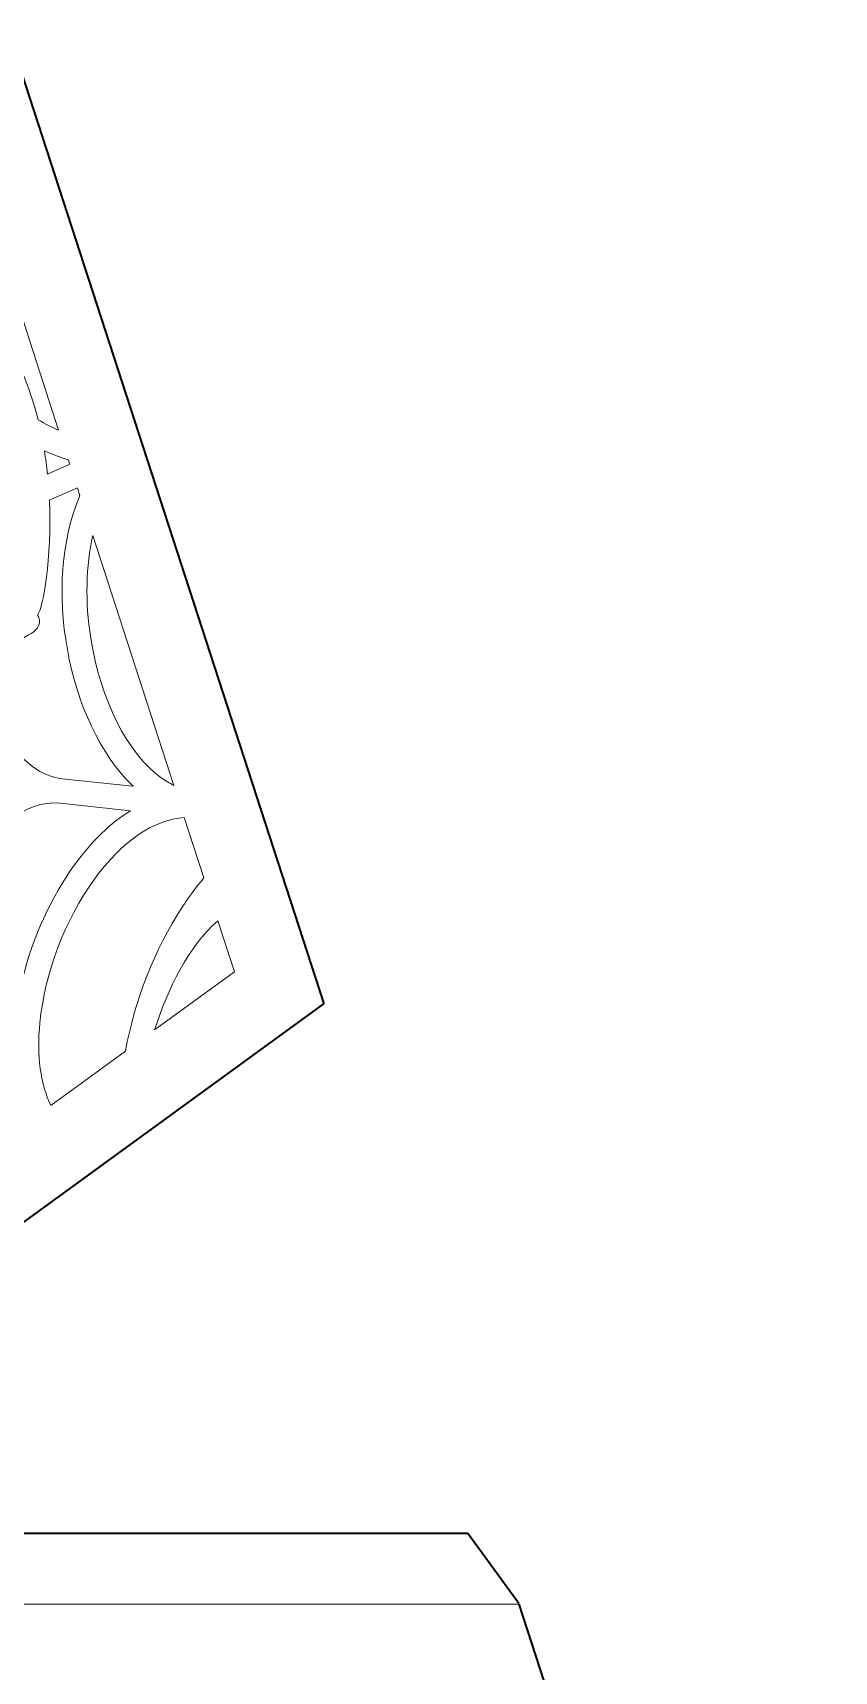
# Model space of a CAD drawing. Header units: millimetres. Extents: x -210 to 134, y -139 to 86.
# Drawn here: x 109.98 to 133.53, y 37.62 to 85.74 of the extents above; entities that cross this region are included whole.
import ezdxf

# ---------------------------------------------------------------- set-up
doc = ezdxf.new("R2010")
doc.units = ezdxf.units.MM
doc.header["$MEASUREMENT"] = 0
for name, color, linetype in [('Side 2 Detail', 7, 'Continuous'), ('Side 2 Outline', 7, 'Continuous'), ('Side 2 Scoring', 7, 'Continuous')]:
    doc.layers.add(name, color=color, linetype=linetype)

msp = doc.modelspace()

# ---------------------------------------------------------------- linework, layer by layer
at = {"layer": 'Side 2 Detail', "color": 250, "lineweight": 9}
for points in [[(110.7362, 74.0695), (110.7362, 74.0695), (108.7728, 80.1188), (108.7728, 80.1188)], [(112.9262, 63.6124), (110.9694, 65.4768), (110.2473, 69.6071), (111.3635, 72.138)], [(114.1227, 63.6384), (114.1227, 63.6384), (111.7418, 70.9727), (111.7418, 70.9727)], [(113.7475, 63.8627), (113.8702, 63.7738), (113.9956, 63.7022), (114.1227, 63.6384)], [(112.8494, 62.8946), (112.8494, 62.8946), (110.7817, 63.1125), (110.7817, 63.1125)], [(115.0053, 60.9194), (115.0053, 60.9194), (114.4293, 62.6948), (114.4293, 62.6948)], [(114.5847, 60.3785), (114.7208, 60.5697), (114.862, 60.748), (115.0053, 60.9194)], [(115.4156, 59.6561), (114.5737, 58.9583), (113.9236, 57.6204), (113.5557, 56.456)], [(110.5071, 54.2409), (110.5071, 54.2409), (112.7023, 55.836), (112.7023, 55.836)]]:
    msp.add_open_spline(points, degree=3, dxfattribs=at)
for points, knots in [([(106.7705, 78.2362), (106.9821, 77.752), (107.257, 77.271), (107.576, 76.8135), (107.576, 76.8135), (107.6297, 77.1212), (107.6725, 77.4085), (107.7, 77.6705), (107.7, 77.6705), (107.824, 78.8563), (107.8836, 79.5398), (107.885, 79.5329), (107.885, 79.5329), (107.9753, 78.7269), (107.9515, 77.542), (107.8671, 76.4217), (107.8671, 76.4217), (108.3735, 75.7709), (108.9661, 75.1819), (109.5979, 74.7229), (109.5979, 74.7229), (109.6258, 74.7027), (109.6531, 74.687), (109.6813, 74.6676), (109.6813, 74.6676), (109.3947, 76.2894), (108.8696, 77.0921), (108.8696, 77.0921), (108.8696, 77.0921), (109.4932, 76.3073), (109.8911, 75.3532), (110.1353, 74.3725), (110.1353, 74.3725), (110.3386, 74.2525), (110.5388, 74.1551), (110.7362, 74.0695)], [0, 0, 0, 0, 0.1, 0.1, 0.1, 0.1, 0.2, 0.2, 0.2, 0.2, 0.3, 0.3, 0.3, 0.3, 0.4, 0.4, 0.4, 0.4, 0.5, 0.5, 0.5, 0.5, 0.6, 0.6, 0.6, 0.6, 0.7, 0.7, 0.7, 0.7, 0.8, 0.8, 0.8, 0.8, 1, 1, 1, 1]), ([(111.0183, 73.2012), (110.7875, 73.2701), (110.5546, 73.3546), (110.3193, 73.4633), (110.3193, 73.4633), (110.3562, 73.2322), (110.3855, 73.0022), (110.4086, 72.7749)], [0, 0, 0, 0, 0.3333333, 0.3333333, 0.3333333, 0.3333333, 1, 1, 1, 1]), ([(110.4086, 72.7749), (110.4086, 72.7749), (111.0621, 73.0663), (111.0621, 73.0663), (111.0621, 73.0663), (111.0621, 73.0663), (111.0183, 73.2012), (111.0183, 73.2012)], [0, 0, 0, 0, 0.3333333, 0.3333333, 0.3333333, 0.3333333, 1, 1, 1, 1]), ([(111.3635, 72.138), (111.3635, 72.138), (111.2864, 72.3754), (111.2864, 72.3754), (111.2864, 72.3754), (111.2864, 72.3754), (110.5953, 72.0676), (110.5953, 72.0676), (110.5953, 72.0676), (110.5953, 72.0676), (110.4637, 72.009), (110.4637, 72.009)], [0, 0, 0, 0, 0.25, 0.25, 0.25, 0.25, 0.5, 0.5, 0.5, 0.5, 1, 1, 1, 1]), ([(110.4637, 72.009), (110.5381, 70.2847), (110.2777, 68.8652), (110.1288, 68.6604), (110.1288, 68.6604), (110.1233, 68.653), (110.1178, 68.6471), (110.1123, 68.64), (110.1123, 68.64), (110.1353, 68.6066), (110.1495, 68.5806), (110.155, 68.568), (110.155, 68.568), (110.2415, 68.3608), (110.0699, 68.1482), (109.8535, 68.0551), (109.8535, 68.0551), (109.5762, 67.9343), (109.2858, 67.5445), (108.7653, 67.0003), (108.7653, 67.0003), (108.6784, 66.9099), (108.5861, 66.8186), (108.4934, 66.7277), (108.4934, 66.7277), (108.788, 65.598), (109.3271, 64.6548), (109.9772, 64.1826), (109.9772, 64.1826), (110.2525, 63.983), (110.5443, 63.8651), (110.8444, 63.8314)], [0, 0, 0, 0, 0.1111111, 0.1111111, 0.1111111, 0.1111111, 0.2222222, 0.2222222, 0.2222222, 0.2222222, 0.3333333, 0.3333333, 0.3333333, 0.3333333, 0.4444444, 0.4444444, 0.4444444, 0.4444444, 0.5555556, 0.5555556, 0.5555556, 0.5555556, 0.6666667, 0.6666667, 0.6666667, 0.6666667, 0.7777778, 0.7777778, 0.7777778, 0.7777778, 1, 1, 1, 1]), ([(111.7418, 70.9727), (111.5396, 70.0877), (111.5089, 69.0381), (111.6798, 67.9596), (111.6798, 67.9596), (111.9654, 66.1515), (112.7578, 64.582), (113.7475, 63.8627)], [0, 0, 0, 0, 0.3333333, 0.3333333, 0.3333333, 0.3333333, 1, 1, 1, 1]), ([(110.8444, 63.8314), (110.8444, 63.8314), (112.9073, 63.6148), (112.9073, 63.6148), (112.9073, 63.6148), (112.9073, 63.6148), (112.9262, 63.6124), (112.9262, 63.6124)], [0, 0, 0, 0, 0.3333333, 0.3333333, 0.3333333, 0.3333333, 1, 1, 1, 1]), ([(110.7817, 63.1125), (109.7075, 63.2267), (108.839, 62.2694), (108.417, 61.6885), (108.417, 61.6885), (107.7314, 60.7458), (107.2542, 59.4923), (107.1409, 58.3354), (107.1409, 58.3354), (107.0227, 57.1246), (107.3093, 56.2031), (107.947, 55.7394)], [0, 0, 0, 0, 0.25, 0.25, 0.25, 0.25, 0.5, 0.5, 0.5, 0.5, 1, 1, 1, 1]), ([(109.632, 54.5153), (109.0202, 56.5643), (109.846, 59.4294), (111.2047, 61.3068), (111.2047, 61.3068), (111.7094, 62.0013), (112.2662, 62.5369), (112.8494, 62.8946)], [0, 0, 0, 0, 0.3333333, 0.3333333, 0.3333333, 0.3333333, 1, 1, 1, 1]), ([(114.4293, 62.6948), (113.5243, 62.6296), (112.5996, 61.9993), (111.7887, 60.8831), (111.7887, 60.8831), (110.927, 59.6978), (110.3273, 58.1215), (110.185, 56.6673), (110.185, 56.6673), (110.0899, 55.6949), (110.2039, 54.8688), (110.5071, 54.2409)], [0, 0, 0, 0, 0.25, 0.25, 0.25, 0.25, 0.5, 0.5, 0.5, 0.5, 1, 1, 1, 1]), ([(112.7023, 55.836), (112.9631, 57.3115), (113.5512, 58.8164), (114.3701, 60.0643), (114.3701, 60.0643), (114.3904, 60.0964), (114.5637, 60.3498), (114.5847, 60.3785)], [0, 0, 0, 0, 0.3333333, 0.3333333, 0.3333333, 0.3333333, 1, 1, 1, 1]), ([(113.5557, 56.456), (113.5557, 56.456), (115.9011, 58.1604), (115.9011, 58.1604), (115.9011, 58.1604), (115.9011, 58.1604), (115.4156, 59.6561), (115.4156, 59.6561)], [0, 0, 0, 0, 0.3333333, 0.3333333, 0.3333333, 0.3333333, 1, 1, 1, 1])]:
    msp.add_open_spline(points, degree=3, knots=knots, dxfattribs=at)
at = {"layer": 'Side 2 Outline', "color": 250, "lineweight": 35}
for points in [[(109.2675, 85.7386), (109.2675, 85.7386), (118.5335, 57.2204), (118.5335, 57.2204)], [(94.2745, 39.5946), (94.2745, 39.5946), (118.5335, 57.2197), (118.5335, 57.2197)], [(122.764, 41.6634), (122.764, 41.6634), (99.0559, 41.6634), (99.0559, 41.6634)], [(124.2551, 39.6112), (124.2551, 39.6112), (122.764, 41.6634), (122.764, 41.6634)], [(124.261, 39.5946), (124.261, 39.5946), (133.5269, 11.0765), (133.5269, 11.0765)]]:
    msp.add_open_spline(points, degree=3, dxfattribs=at)
at = {"layer": 'Side 2 Scoring', "color": 250, "lineweight": 18}
msp.add_open_spline([(124.261, 39.5946), (124.261, 39.5946), (94.2748, 39.5943), (94.2748, 39.5943)], degree=3, dxfattribs=at)

doc.saveas('drawing.dxf')
